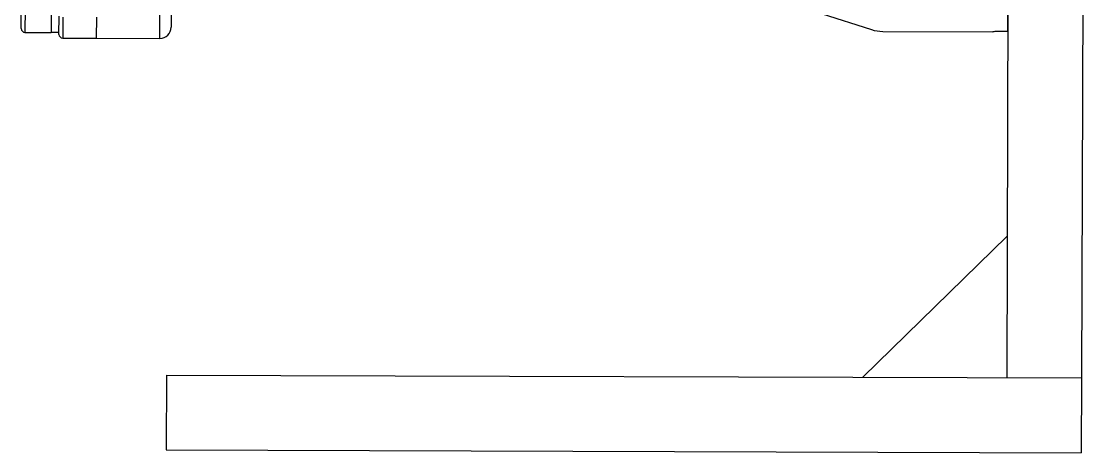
# Model space of a CAD drawing. Header units: millimetres. Extents: x 2928 to 3086, y 1537 to 1648.
# Drawn here: x 2963.94 to 2992.39, y 1599.36 to 1610.91 of the extents above; entities that cross this region are included whole.
import ezdxf

# ---------------------------------------------------------------- set-up
doc = ezdxf.new("R2010")
doc.units = ezdxf.units.MM

msp = doc.modelspace()

# ---------------------------------------------------------------- linework, layer by layer
at = {"color": 7, "linetype": 'Continuous', "lineweight": 25}
for p, q in [((2990.3862, 1620.3707), (2990.3255, 1601.3708)), ((2992.3862, 1620.3643), (2992.3255, 1601.3644)), ((2990.3787, 1619.9789), (2990.3489, 1610.6371)), ((2983.8519, 1611.5997), (2986.7017, 1610.6872)), ((2963.939, 1610.7133), (2963.9407, 1611.2633)), ((2964.0407, 1611.2629), (2964.0387, 1610.6129)), ((2964.7407, 1611.2607), (2964.7386, 1610.6107)), ((2967.6482, 1610.4514), (2967.6508, 1611.2836)), ((2967.9508, 1611.2706), (2967.9491, 1610.7505)), ((2964.9485, 1610.56), (2964.9501, 1611.0498)), ((2965.05, 1611.0195), (2965.0482, 1610.4597)), ((2965.95, 1611.0166), (2965.9482, 1610.4568)), ((2964.0387, 1610.6129), (2964.7386, 1610.6107)), ((2964.7387, 1610.6167), (2964.9487, 1610.616)), ((2965.0482, 1610.4597), (2965.9482, 1610.4568)), ((2965.9482, 1610.4568), (2967.6482, 1610.4514)), ((2987.0034, 1610.6396), (2989.954, 1610.6302)), ((2967.8256, 1601.4426), (2967.8192, 1599.4426)), ((2967.8256, 1601.4426), (2992.3255, 1601.3644)), ((2992.3255, 1601.3644), (2992.3191, 1599.3644)), ((2967.8192, 1599.4426), (2992.3191, 1599.3644))]:
    msp.add_line(p, q, dxfattribs=at)
msp.add_line((2990.3376, 1605.1625), (2986.4737, 1601.3831))
for centre, radius, start, end in [((2964.039, 1610.7129), 0.1, 179.81703, 269.81703), ((2967.6491, 1610.7514), 0.3, 269.81703, 359.81703), ((2987.0066, 1611.6396), 1, 252.24577, 269.81703), ((2965.0485, 1610.5597), 0.1, 179.81703, 269.81703)]:
    msp.add_arc(centre, radius, start, end, dxfattribs=at)
msp.add_open_spline([(2990.3489, 1610.6371), (2990.3039, 1610.6371), (2990.2141, 1610.637), (2990.094, 1610.6348), (2990.0044, 1610.6322), (2989.9536, 1610.6304), (2989.9538, 1610.6304), (2989.954, 1610.6304)], degree=3, knots=[0, 0, 0, 0, 0.2147142, 0.4294248, 0.6442491, 0.8591471, 1, 1, 1, 1], dxfattribs=at)

doc.saveas('drawing.dxf')
